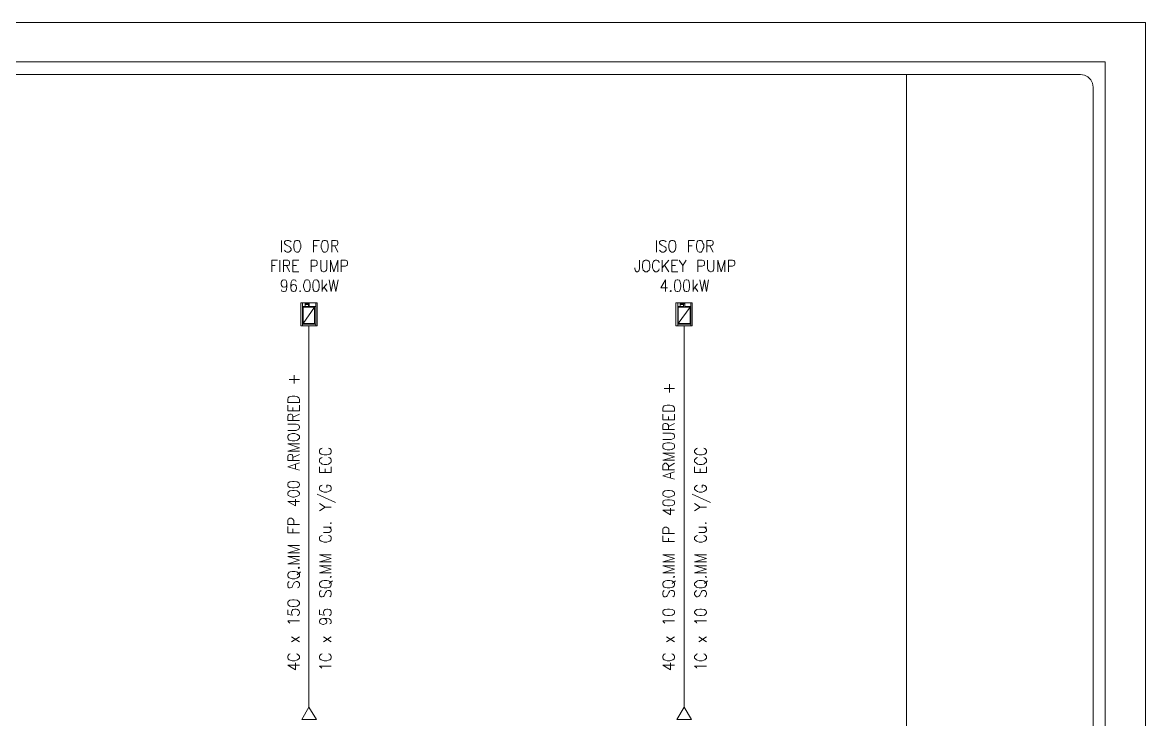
# Model space of a CAD drawing. Header units: inches. Extents: x 0.2 to 10.8, y 0.5 to 8.
# Drawn here: x 5.847 to 10.778, y 4.923 to 7.983 of the extents above; entities that cross this region are included whole.
import ezdxf

# ---------------------------------------------------------------- set-up
doc = ezdxf.new("R2010")
doc.units = ezdxf.units.IN
doc.header["$MEASUREMENT"] = 0
doc.layers.add('PDF_Geometry', color=7, linetype='Continuous')

msp = doc.modelspace()

# ---------------------------------------------------------------- linework, layer by layer
at = {"layer": 'PDF_Geometry', "lineweight": 13}
for points in [[(0.22, 7.9833), (10.7783, 7.9833), (10.7783, 0.5183), (0.22, 0.5183), (0.22, 7.9833)], [(0.3967, 0.6917), (0.3967, 7.81), (10.6017, 7.81), (10.6017, 0.6917), (0.3967, 0.6917)], [(0.5067, 7.755), (10.4933, 7.755)], [(9.7283, 7.755), (9.7283, 0.7467)], [(10.5483, 7.7), (10.545, 7.7167), (10.5383, 7.7317), (10.525, 7.745), (10.51, 7.7517), (10.4933, 7.755)], [(10.5483, 7.7), (10.5483, 0.8017)], [(6.985, 7.0267), (6.985, 6.975)], [(7.0267, 7.02), (7.0217, 7.025), (7.0167, 7.0267), (7.0083, 7.0267), (7.0017, 7.025), (6.9983, 7.02), (6.9983, 7.015), (7, 7.01), (7.0017, 7.0083), (7.0067, 7.005), (7.0183, 7), (7.0217, 6.9983), (7.0233, 6.995), (7.0267, 6.99), (7.0267, 6.9833), (7.0217, 6.9783), (7.0167, 6.975), (7.0083, 6.975), (7.0017, 6.9783), (6.9983, 6.9833)], [(7.05, 7.0267), (7.045, 7.025), (7.0417, 7.02), (7.04, 7.015), (7.0383, 7.0083), (7.0383, 6.995), (7.04, 6.9883), (7.0417, 6.9833), (7.045, 6.9783), (7.05, 6.975), (7.0583, 6.975), (7.0617, 6.9783), (7.065, 6.9833), (7.0667, 6.9883), (7.07, 6.995), (7.07, 7.0083), (7.0667, 7.015), (7.065, 7.02), (7.0617, 7.025), (7.0583, 7.0267), (7.05, 7.0267)], [(7.125, 6.975), (7.125, 7.0267), (7.1517, 7.0267)], [(7.125, 7.0033), (7.1417, 7.0033)], [(7.17, 7.0267), (7.1667, 7.025), (7.1633, 7.02), (7.1617, 7.015), (7.1583, 7.0083), (7.1583, 6.995), (7.1617, 6.9883), (7.1633, 6.9833), (7.1667, 6.9783), (7.17, 6.975), (7.1783, 6.975), (7.1833, 6.9783), (7.1867, 6.9833), (7.1883, 6.9883), (7.19, 6.995), (7.19, 7.0083), (7.1883, 7.015), (7.1867, 7.02), (7.1833, 7.025), (7.1783, 7.0267), (7.17, 7.0267)], [(7.205, 6.975), (7.205, 7.0267), (7.2217, 7.0267), (7.2283, 7.025), (7.23, 7.0233), (7.2317, 7.0183), (7.2317, 7.0133), (7.23, 7.0083), (7.2283, 7.005), (7.2217, 7.0033), (7.205, 7.0033)], [(7.2183, 7.0033), (7.2317, 6.975)], [(8.6317, 7.0267), (8.6317, 6.975)], [(8.6733, 7.02), (8.6683, 7.025), (8.6633, 7.0267), (8.655, 7.0267), (8.65, 7.025), (8.645, 7.02), (8.645, 7.015), (8.6467, 7.01), (8.65, 7.0083), (8.6533, 7.005), (8.665, 7), (8.6683, 6.9983), (8.6717, 6.995), (8.6733, 6.99), (8.6733, 6.9833), (8.6683, 6.9783), (8.6633, 6.975), (8.655, 6.975), (8.65, 6.9783), (8.645, 6.9833)], [(8.6967, 7.0267), (8.6933, 7.025), (8.6883, 7.02), (8.6867, 7.015), (8.685, 7.0083), (8.685, 6.995), (8.6867, 6.9883), (8.6883, 6.9833), (8.6933, 6.9783), (8.6967, 6.975), (8.705, 6.975), (8.7083, 6.9783), (8.7133, 6.9833), (8.715, 6.9883), (8.7167, 6.995), (8.7167, 7.0083), (8.715, 7.015), (8.7133, 7.02), (8.7083, 7.025), (8.705, 7.0267), (8.6967, 7.0267)], [(8.7717, 6.975), (8.7717, 7.0267), (8.7983, 7.0267)], [(8.7717, 7.0033), (8.7883, 7.0033)], [(8.8183, 7.0267), (8.8133, 7.025), (8.81, 7.02), (8.8083, 7.015), (8.8067, 7.0083), (8.8067, 6.995), (8.8083, 6.9883), (8.81, 6.9833), (8.8133, 6.9783), (8.8183, 6.975), (8.8267, 6.975), (8.83, 6.9783), (8.8333, 6.9833), (8.835, 6.9883), (8.8383, 6.995), (8.8383, 7.0083), (8.835, 7.015), (8.8333, 7.02), (8.83, 7.025), (8.8267, 7.0267), (8.8183, 7.0267)], [(8.8517, 6.975), (8.8517, 7.0267), (8.87, 7.0267), (8.875, 7.025), (8.8783, 7.0233), (8.88, 7.0183), (8.88, 7.0133), (8.8783, 7.0083), (8.875, 7.005), (8.87, 7.0033), (8.8517, 7.0033)], [(8.865, 7.0033), (8.88, 6.975)], [(6.9417, 6.8883), (6.9417, 6.94), (6.9667, 6.94)], [(6.9417, 6.9167), (6.9567, 6.9167)], [(6.9767, 6.94), (6.9767, 6.8883)], [(6.9933, 6.8883), (6.9933, 6.94), (7.0117, 6.94), (7.0167, 6.9383), (7.0183, 6.935), (7.02, 6.9317), (7.02, 6.925), (7.0183, 6.92), (7.0167, 6.9183), (7.0117, 6.9167), (6.9933, 6.9167)], [(7.0067, 6.9167), (7.02, 6.8883)], [(7.035, 6.8883), (7.035, 6.94), (7.06, 6.94)], [(7.035, 6.9167), (7.05, 6.9167)], [(7.115, 6.8883), (7.115, 6.94), (7.1317, 6.94), (7.1383, 6.9383), (7.14, 6.935), (7.1417, 6.9317), (7.1417, 6.9233), (7.14, 6.9183), (7.1383, 6.9167), (7.1317, 6.9133), (7.115, 6.9133)], [(7.1567, 6.94), (7.1567, 6.9033), (7.1583, 6.8967), (7.1617, 6.8917), (7.1683, 6.8883), (7.1717, 6.8883), (7.1783, 6.8917), (7.1817, 6.8967), (7.1833, 6.9033), (7.1833, 6.94)], [(7.2, 6.8883), (7.2, 6.94), (7.215, 6.8883), (7.2317, 6.94), (7.2317, 6.8883)], [(7.2467, 6.8883), (7.2467, 6.94), (7.265, 6.94), (7.2717, 6.9383), (7.2733, 6.935), (7.275, 6.9317), (7.275, 6.9233), (7.2733, 6.9183), (7.2717, 6.9167), (7.265, 6.9133), (7.2467, 6.9133)], [(8.5567, 6.94), (8.5567, 6.9017), (8.5533, 6.8933), (8.5517, 6.8917), (8.5483, 6.8883), (8.5433, 6.8883), (8.54, 6.8917), (8.5383, 6.8933), (8.5367, 6.9017), (8.5367, 6.9067)], [(8.5817, 6.94), (8.5783, 6.9383), (8.5733, 6.9333), (8.5717, 6.9283), (8.57, 6.92), (8.57, 6.9083), (8.5717, 6.9017), (8.5733, 6.8967), (8.5783, 6.8917), (8.5817, 6.8883), (8.59, 6.8883), (8.5933, 6.8917), (8.5983, 6.8967), (8.6, 6.9017), (8.6017, 6.9083), (8.6017, 6.92), (8.6, 6.9283), (8.5983, 6.9333), (8.5933, 6.9383), (8.59, 6.94), (8.5817, 6.94)], [(8.6433, 6.9283), (8.6417, 6.9333), (8.6367, 6.9383), (8.6333, 6.94), (8.625, 6.94), (8.6217, 6.9383), (8.6183, 6.9333), (8.615, 6.9283), (8.6133, 6.92), (8.6133, 6.9083), (8.615, 6.9017), (8.6183, 6.8967), (8.6217, 6.8917), (8.625, 6.8883), (8.6333, 6.8883), (8.6367, 6.8917), (8.6417, 6.8967), (8.6433, 6.9017)], [(8.6567, 6.94), (8.6567, 6.8883)], [(8.685, 6.94), (8.6567, 6.9067)], [(8.6667, 6.9183), (8.685, 6.8883)], [(8.6983, 6.8883), (8.6983, 6.94), (8.725, 6.94)], [(8.6983, 6.9167), (8.715, 6.9167)], [(8.73, 6.94), (8.7467, 6.9167), (8.7467, 6.8883)], [(8.7617, 6.94), (8.7467, 6.9167)], [(8.8133, 6.8883), (8.8133, 6.94), (8.8317, 6.94), (8.8383, 6.9383), (8.84, 6.935), (8.8417, 6.9317), (8.8417, 6.9233), (8.84, 6.9183), (8.8383, 6.9167), (8.8317, 6.9133), (8.8133, 6.9133)], [(8.855, 6.94), (8.855, 6.9033), (8.8583, 6.8967), (8.8617, 6.8917), (8.8683, 6.8883), (8.8717, 6.8883), (8.8783, 6.8917), (8.8817, 6.8967), (8.8833, 6.9033), (8.8833, 6.94)], [(8.9, 6.8883), (8.9, 6.94), (8.915, 6.8883), (8.9317, 6.94), (8.9317, 6.8883)], [(8.9467, 6.8883), (8.9467, 6.94), (8.965, 6.94), (8.97, 6.9383), (8.9733, 6.935), (8.975, 6.9317), (8.975, 6.9233), (8.9733, 6.9183), (8.97, 6.9167), (8.965, 6.9133), (8.9467, 6.9133)], [(7.035, 6.8883), (7.06, 6.8883)], [(8.6983, 6.8883), (8.725, 6.8883)], [(7.0083, 6.8367), (7.0067, 6.8283), (7.0033, 6.8233), (6.9967, 6.8217), (6.995, 6.8217), (6.9883, 6.8233), (6.985, 6.8283), (6.9833, 6.8367), (6.9833, 6.8383), (6.985, 6.8467), (6.9883, 6.8517), (6.995, 6.8533), (6.9967, 6.8533), (7.0033, 6.8517), (7.0067, 6.8467), (7.0083, 6.8367), (7.0083, 6.8233), (7.0067, 6.8117), (7.0033, 6.8033), (6.9967, 6.8017), (6.9933, 6.8017), (6.9867, 6.8033), (6.985, 6.81)], [(7.0483, 6.8467), (7.0467, 6.8517), (7.04, 6.8533), (7.0367, 6.8533), (7.0317, 6.8517), (7.0267, 6.8433), (7.025, 6.8317), (7.025, 6.8183), (7.0267, 6.81), (7.0317, 6.8033), (7.0367, 6.8017), (7.0383, 6.8017), (7.045, 6.8033), (7.0483, 6.81), (7.05, 6.8167), (7.05, 6.8183), (7.0483, 6.8267), (7.045, 6.8317), (7.0383, 6.8333), (7.0367, 6.8333), (7.0317, 6.8317), (7.0267, 6.8267), (7.025, 6.8183)], [(7.0667, 6.8067), (7.065, 6.8033), (7.0667, 6.8017), (7.0683, 6.8033), (7.0667, 6.8067)], [(7.095, 6.8533), (7.0883, 6.8517), (7.085, 6.8433), (7.0817, 6.8317), (7.0817, 6.8233), (7.085, 6.8117), (7.0883, 6.8033), (7.095, 6.8017), (7.0983, 6.8017), (7.105, 6.8033), (7.1083, 6.8117), (7.11, 6.8233), (7.11, 6.8317), (7.1083, 6.8433), (7.105, 6.8517), (7.0983, 6.8533), (7.095, 6.8533)], [(7.135, 6.8533), (7.1283, 6.8517), (7.1233, 6.8433), (7.1217, 6.8317), (7.1217, 6.8233), (7.1233, 6.8117), (7.1283, 6.8033), (7.135, 6.8017), (7.1383, 6.8017), (7.1433, 6.8033), (7.1483, 6.8117), (7.15, 6.8233), (7.15, 6.8317), (7.1483, 6.8433), (7.1433, 6.8517), (7.1383, 6.8533), (7.135, 6.8533)], [(7.1633, 6.8533), (7.1633, 6.8017)], [(7.1833, 6.8367), (7.1633, 6.8117)], [(7.1717, 6.8217), (7.185, 6.8017)], [(7.1933, 6.8533), (7.2033, 6.8017), (7.2133, 6.8533), (7.2233, 6.8017), (7.2333, 6.8533)], [(8.67, 6.8017), (8.67, 6.8533), (8.65, 6.8183), (8.68, 6.8183)], [(8.6933, 6.8067), (8.6917, 6.8033), (8.6933, 6.8017), (8.6967, 6.8033), (8.6933, 6.8067)], [(8.7217, 6.8533), (8.715, 6.8517), (8.7117, 6.8433), (8.71, 6.8317), (8.71, 6.8233), (8.7117, 6.8117), (8.715, 6.8033), (8.7217, 6.8017), (8.725, 6.8017), (8.7317, 6.8033), (8.735, 6.8117), (8.7383, 6.8233), (8.7383, 6.8317), (8.735, 6.8433), (8.7317, 6.8517), (8.725, 6.8533), (8.7217, 6.8533)], [(8.7617, 6.8533), (8.755, 6.8517), (8.7517, 6.8433), (8.75, 6.8317), (8.75, 6.8233), (8.7517, 6.8117), (8.755, 6.8033), (8.7617, 6.8017), (8.765, 6.8017), (8.7717, 6.8033), (8.775, 6.8117), (8.7767, 6.8233), (8.7767, 6.8317), (8.775, 6.8433), (8.7717, 6.8517), (8.765, 6.8533), (8.7617, 6.8533)], [(8.7917, 6.8533), (8.7917, 6.8017)], [(8.8117, 6.8367), (8.7917, 6.8117)], [(8.8, 6.8217), (8.8133, 6.8017)], [(8.8217, 6.8533), (8.8317, 6.8017), (8.8417, 6.8533), (8.85, 6.8017), (8.86, 6.8533)], [(7.0767, 6.7533), (7.0767, 6.6517), (7.07, 6.6517), (7.07, 6.7533), (7.0767, 6.7533)], [(7.1417, 6.7533), (7.07, 6.7533), (7.07, 6.6517), (7.1417, 6.6517), (7.1417, 6.7533)], [(7.0883, 6.7533), (7.0883, 6.7367), (7.0767, 6.7367), (7.0767, 6.7533), (7.0883, 6.7533)], [(7.1033, 6.7367), (7.1033, 6.745), (7.0883, 6.745), (7.0883, 6.7483), (7.1067, 6.7483), (7.1067, 6.7367), (7.135, 6.7367), (7.135, 6.6583), (7.0767, 6.6583), (7.0767, 6.7367), (7.1033, 6.7367)], [(7.13, 6.6617), (7.13, 6.7333), (7.08, 6.6617), (7.13, 6.6617)], [(7.08, 6.6617), (7.13, 6.6617), (7.13, 6.7333), (7.08, 6.6617)], [(7.13, 6.6617), (7.08, 6.6617), (7.08, 6.7333)], [(7.13, 6.7333), (7.08, 6.7333), (7.08, 6.6617)], [(7.1067, 6.7533), (7.1067, 6.7483), (7.0883, 6.7483), (7.0883, 6.7533), (7.1067, 6.7533)], [(7.1033, 6.745), (7.1033, 6.7367), (7.0883, 6.7367), (7.0883, 6.745), (7.1033, 6.745)], [(7.135, 6.7533), (7.135, 6.7367), (7.1067, 6.7367), (7.1067, 6.7533), (7.135, 6.7533)], [(7.1417, 6.7533), (7.1417, 6.6517), (7.135, 6.6517), (7.135, 6.7533), (7.1417, 6.7533)], [(8.725, 6.7533), (8.725, 6.6517), (8.7167, 6.6517), (8.7167, 6.7533), (8.725, 6.7533)], [(8.7883, 6.7533), (8.7167, 6.7533), (8.7167, 6.6517), (8.7883, 6.6517), (8.7883, 6.7533)], [(8.735, 6.7533), (8.735, 6.7367), (8.725, 6.7367), (8.725, 6.7533), (8.735, 6.7533)], [(8.75, 6.7367), (8.75, 6.745), (8.735, 6.745), (8.735, 6.7483), (8.755, 6.7483), (8.755, 6.7367), (8.7817, 6.7367), (8.7817, 6.6583), (8.725, 6.6583), (8.725, 6.7367), (8.75, 6.7367)], [(8.7783, 6.6617), (8.7783, 6.7333), (8.7267, 6.6617), (8.7783, 6.6617)], [(8.7267, 6.6617), (8.7783, 6.6617), (8.7783, 6.7333), (8.7267, 6.6617)], [(8.7783, 6.6617), (8.7267, 6.6617), (8.7267, 6.7333)], [(8.7783, 6.7333), (8.7267, 6.7333), (8.7267, 6.6617)], [(8.755, 6.7533), (8.755, 6.7483), (8.735, 6.7483), (8.735, 6.7533), (8.755, 6.7533)], [(8.75, 6.745), (8.75, 6.7367), (8.735, 6.7367), (8.735, 6.745), (8.75, 6.745)], [(8.7817, 6.7533), (8.7817, 6.7367), (8.755, 6.7367), (8.755, 6.7533), (8.7817, 6.7533)], [(8.7883, 6.7533), (8.7883, 6.6517), (8.7817, 6.6517), (8.7817, 6.7533), (8.7883, 6.7533)], [(7.135, 6.6583), (7.135, 6.6517), (7.0767, 6.6517), (7.0767, 6.6583), (7.135, 6.6583)], [(8.7817, 6.6583), (8.7817, 6.6517), (8.725, 6.6517), (8.725, 6.6583), (8.7817, 6.6583)], [(7.0183, 6.4167), (7.0633, 6.4167)], [(7.04, 6.3983), (7.04, 6.435)], [(8.665, 6.3767), (8.71, 6.3767)], [(8.6883, 6.3583), (8.6883, 6.395)], [(7.0633, 6.315), (7.0117, 6.315), (7.0117, 6.33), (7.0133, 6.335), (7.0183, 6.34), (7.0233, 6.3417), (7.0317, 6.3433), (7.0433, 6.3433), (7.05, 6.3417), (7.055, 6.34), (7.06, 6.335), (7.0633, 6.33), (7.0633, 6.315)], [(7.0633, 6.2783), (7.0117, 6.2783), (7.0117, 6.3033)], [(7.0633, 6.2367), (7.0117, 6.2367), (7.0117, 6.2533), (7.0133, 6.26), (7.0167, 6.2617), (7.0217, 6.2633), (7.0267, 6.2633), (7.0317, 6.2617), (7.0333, 6.26), (7.035, 6.2533), (7.035, 6.2367)], [(7.035, 6.2783), (7.035, 6.2933)], [(7.035, 6.25), (7.0633, 6.2633)], [(7.0633, 6.2783), (7.0633, 6.3033)], [(8.71, 6.2767), (8.6583, 6.2767), (8.6583, 6.29), (8.66, 6.295), (8.665, 6.3), (8.67, 6.3017), (8.6783, 6.3033), (8.69, 6.3033), (8.6983, 6.3017), (8.7033, 6.3), (8.7083, 6.295), (8.71, 6.29), (8.71, 6.2767)], [(8.71, 6.2383), (8.6583, 6.2383), (8.6583, 6.2633)], [(8.71, 6.2383), (8.71, 6.2633)], [(7.0117, 6.1917), (7.0483, 6.1917), (7.055, 6.195), (7.06, 6.1983), (7.0633, 6.205), (7.0633, 6.2083), (7.06, 6.215), (7.055, 6.2183), (7.0483, 6.22), (7.0117, 6.22)], [(8.71, 6.1967), (8.6583, 6.1967), (8.6583, 6.215), (8.66, 6.22), (8.6633, 6.2217), (8.6683, 6.2233), (8.6733, 6.2233), (8.6783, 6.2217), (8.68, 6.22), (8.6833, 6.215), (8.6833, 6.1967)], [(8.6833, 6.2383), (8.6833, 6.2533)], [(8.6833, 6.21), (8.71, 6.2233)], [(7.0117, 6.1583), (7.0133, 6.155), (7.0183, 6.15), (7.0233, 6.1483), (7.0317, 6.1467), (7.0433, 6.1467), (7.05, 6.1483), (7.055, 6.15), (7.06, 6.155), (7.0633, 6.1583), (7.0633, 6.1667), (7.06, 6.17), (7.055, 6.175), (7.05, 6.1767), (7.0433, 6.1783), (7.0317, 6.1783), (7.0233, 6.1767), (7.0183, 6.175), (7.0133, 6.17), (7.0117, 6.1667), (7.0117, 6.1583)], [(8.6583, 6.1533), (8.695, 6.1533), (8.7033, 6.155), (8.7083, 6.1583), (8.71, 6.165), (8.71, 6.1683), (8.7083, 6.175), (8.7033, 6.1783), (8.695, 6.18), (8.6583, 6.18)], [(7.0633, 6.1017), (7.0117, 6.1017), (7.0633, 6.1167), (7.0117, 6.1333), (7.0633, 6.1333)], [(7.1633, 6.115), (7.1583, 6.1133), (7.1533, 6.1083), (7.1517, 6.105), (7.1517, 6.0967), (7.1533, 6.0933), (7.1583, 6.0883), (7.1633, 6.0867), (7.1717, 6.085), (7.1833, 6.085), (7.1917, 6.0867), (7.1967, 6.0883), (7.2017, 6.0933), (7.2033, 6.0967), (7.2033, 6.105), (7.2017, 6.1083), (7.1967, 6.1133), (7.1917, 6.115)], [(8.6583, 6.1183), (8.66, 6.115), (8.665, 6.1117), (8.67, 6.1083), (8.6783, 6.1067), (8.69, 6.1067), (8.6983, 6.1083), (8.7033, 6.1117), (8.7083, 6.115), (8.71, 6.1183), (8.71, 6.1267), (8.7083, 6.1317), (8.7033, 6.135), (8.6983, 6.1367), (8.69, 6.1383), (8.6783, 6.1383), (8.67, 6.1367), (8.665, 6.135), (8.66, 6.1317), (8.6583, 6.1267), (8.6583, 6.1183)], [(8.8117, 6.115), (8.8067, 6.1133), (8.8017, 6.1083), (8.7983, 6.105), (8.7983, 6.0967), (8.8017, 6.0933), (8.8067, 6.0883), (8.8117, 6.0867), (8.8183, 6.085), (8.8317, 6.085), (8.8383, 6.0867), (8.8433, 6.0883), (8.8483, 6.0933), (8.85, 6.0967), (8.85, 6.105), (8.8483, 6.1083), (8.8433, 6.1133), (8.8383, 6.115)], [(7.0633, 6.06), (7.0117, 6.06), (7.0117, 6.0767), (7.0133, 6.0833), (7.0167, 6.085), (7.0217, 6.0867), (7.0267, 6.0867), (7.0317, 6.085), (7.0333, 6.0833), (7.035, 6.0767), (7.035, 6.06)], [(7.035, 6.0733), (7.0633, 6.0867)], [(7.1633, 6.0733), (7.1583, 6.0717), (7.1533, 6.0683), (7.1517, 6.0633), (7.1517, 6.055), (7.1533, 6.0517), (7.1583, 6.0483), (7.1633, 6.045), (7.1717, 6.0433), (7.1833, 6.0433), (7.1917, 6.045), (7.1967, 6.0483), (7.2017, 6.0517), (7.2033, 6.055), (7.2033, 6.0633), (7.2017, 6.0683), (7.1967, 6.0717), (7.1917, 6.0733)], [(8.71, 6.0617), (8.6583, 6.0617), (8.71, 6.0767), (8.6583, 6.0933), (8.71, 6.0933)], [(8.8117, 6.0733), (8.8067, 6.0717), (8.8017, 6.0683), (8.7983, 6.0633), (8.7983, 6.055), (8.8017, 6.0517), (8.8067, 6.0483), (8.8117, 6.045), (8.8183, 6.0433), (8.8317, 6.0433), (8.8383, 6.045), (8.8433, 6.0483), (8.8483, 6.0517), (8.85, 6.055), (8.85, 6.0633), (8.8483, 6.0683), (8.8433, 6.0717), (8.8383, 6.0733)], [(7.0633, 6.0183), (7.0117, 6.0333), (7.0633, 6.05)], [(7.0467, 6.0233), (7.0467, 6.0433)], [(7.2033, 6.0083), (7.1517, 6.0083), (7.1517, 6.0333)], [(7.1767, 6.0083), (7.1767, 6.0233)], [(7.2033, 6.0083), (7.2033, 6.0333)], [(8.71, 6.02), (8.6583, 6.02), (8.6583, 6.0383), (8.66, 6.0433), (8.6633, 6.045), (8.6683, 6.0483), (8.6733, 6.0483), (8.6783, 6.045), (8.68, 6.0433), (8.6833, 6.0383), (8.6833, 6.02)], [(8.6833, 6.0333), (8.71, 6.0483)], [(8.85, 6.0083), (8.7983, 6.0083), (8.7983, 6.0333)], [(8.8233, 6.0083), (8.8233, 6.0233)], [(8.85, 6.0083), (8.85, 6.0333)], [(7.0117, 5.9517), (7.0133, 5.9467), (7.0217, 5.9417), (7.0333, 5.94), (7.04, 5.94), (7.0533, 5.9417), (7.06, 5.9467), (7.0633, 5.9517), (7.0633, 5.9567), (7.06, 5.9617), (7.0533, 5.9667), (7.04, 5.9683), (7.0333, 5.9683), (7.0217, 5.9667), (7.0133, 5.9617), (7.0117, 5.9567), (7.0117, 5.9517)], [(8.71, 5.9783), (8.6583, 5.9933), (8.71, 6.01)], [(8.6933, 5.9833), (8.6933, 6.0033)], [(7.0117, 5.9133), (7.0133, 5.9067), (7.0217, 5.9033), (7.0333, 5.9), (7.04, 5.9), (7.0533, 5.9033), (7.06, 5.9067), (7.0633, 5.9133), (7.0633, 5.9167), (7.06, 5.9217), (7.0533, 5.9267), (7.04, 5.9283), (7.0333, 5.9283), (7.0217, 5.9267), (7.0133, 5.9217), (7.0117, 5.9167), (7.0117, 5.9133)], [(7.1633, 5.9517), (7.1583, 5.95), (7.1533, 5.9467), (7.1517, 5.9417), (7.1517, 5.935), (7.1533, 5.93), (7.1583, 5.9267), (7.1633, 5.925), (7.1717, 5.9217), (7.1833, 5.9217), (7.1917, 5.925), (7.1967, 5.9267), (7.2017, 5.93), (7.2033, 5.935), (7.2033, 5.9417), (7.2017, 5.9467), (7.1967, 5.95), (7.1917, 5.9517), (7.1833, 5.9517), (7.1833, 5.9417)], [(8.6583, 5.9133), (8.66, 5.9067), (8.6683, 5.9033), (8.68, 5.9), (8.6883, 5.9), (8.7, 5.9033), (8.7083, 5.9067), (8.71, 5.9133), (8.71, 5.9167), (8.7083, 5.9217), (8.7, 5.9267), (8.6883, 5.9283), (8.68, 5.9283), (8.6683, 5.9267), (8.66, 5.9217), (8.6583, 5.9167), (8.6583, 5.9133)], [(8.8117, 5.9517), (8.8067, 5.95), (8.8017, 5.9467), (8.7983, 5.9417), (8.7983, 5.935), (8.8017, 5.93), (8.8067, 5.9267), (8.8117, 5.925), (8.8183, 5.9217), (8.8317, 5.9217), (8.8383, 5.925), (8.8433, 5.9267), (8.8483, 5.93), (8.85, 5.935), (8.85, 5.9417), (8.8483, 5.9467), (8.8433, 5.95), (8.8383, 5.9517), (8.8317, 5.9517), (8.8317, 5.9417)], [(7.0633, 5.88), (7.0117, 5.88), (7.0467, 5.8617), (7.0467, 5.89)], [(7.1417, 5.9133), (7.2217, 5.8767)], [(7.1517, 5.8717), (7.1767, 5.855)], [(8.6583, 5.8733), (8.66, 5.8667), (8.6683, 5.8633), (8.68, 5.8617), (8.6883, 5.8617), (8.7, 5.8633), (8.7083, 5.8667), (8.71, 5.8733), (8.71, 5.8767), (8.7083, 5.8833), (8.7, 5.8867), (8.6883, 5.8883), (8.68, 5.8883), (8.6683, 5.8867), (8.66, 5.8833), (8.6583, 5.8767), (8.6583, 5.8733)], [(8.7883, 5.9133), (8.8683, 5.8767)], [(8.7983, 5.8717), (8.8233, 5.855)], [(7.1517, 5.84), (7.1767, 5.855), (7.2033, 5.855)], [(8.71, 5.8417), (8.6583, 5.8417), (8.6933, 5.8217), (8.6933, 5.8517)], [(8.7983, 5.84), (8.8233, 5.855), (8.85, 5.855)], [(7.0633, 5.78), (7.0117, 5.78), (7.0117, 5.7967), (7.0133, 5.8033), (7.0167, 5.805), (7.0217, 5.8067), (7.0283, 5.8067), (7.0333, 5.805), (7.035, 5.8033), (7.0383, 5.7967), (7.0383, 5.78)], [(7.0633, 5.7433), (7.0117, 5.7433), (7.0117, 5.77)], [(7.1983, 5.785), (7.2017, 5.7833), (7.2033, 5.785), (7.2017, 5.7867), (7.1983, 5.785)], [(8.8467, 5.785), (8.8483, 5.7833), (8.85, 5.785), (8.8483, 5.7867), (8.8467, 5.785)], [(7.035, 5.7433), (7.035, 5.76)], [(7.1633, 5.7317), (7.1583, 5.73), (7.1533, 5.7267), (7.1517, 5.7217), (7.1517, 5.7133), (7.1533, 5.71), (7.1583, 5.7067), (7.1633, 5.705), (7.1717, 5.7017), (7.1833, 5.7017), (7.1917, 5.705), (7.1967, 5.7067), (7.2017, 5.71), (7.2033, 5.7133), (7.2033, 5.7217), (7.2017, 5.7267), (7.1967, 5.73), (7.1917, 5.7317)], [(7.1683, 5.745), (7.1933, 5.745), (7.2017, 5.7483), (7.2033, 5.7517), (7.2033, 5.7583), (7.2017, 5.7617), (7.1933, 5.7683)], [(7.1683, 5.7683), (7.2033, 5.7683)], [(8.71, 5.74), (8.6583, 5.74), (8.6583, 5.7583), (8.66, 5.7633), (8.6633, 5.765), (8.6683, 5.7683), (8.675, 5.7683), (8.68, 5.765), (8.6833, 5.7633), (8.685, 5.7583), (8.685, 5.74)], [(8.71, 5.705), (8.6583, 5.705), (8.6583, 5.73)], [(8.8117, 5.7317), (8.8067, 5.73), (8.8017, 5.7267), (8.7983, 5.7217), (8.7983, 5.7133), (8.8017, 5.71), (8.8067, 5.7067), (8.8117, 5.705), (8.8183, 5.7017), (8.8317, 5.7017), (8.8383, 5.705), (8.8433, 5.7067), (8.8483, 5.71), (8.85, 5.7133), (8.85, 5.7217), (8.8483, 5.7267), (8.8433, 5.73), (8.8383, 5.7317)], [(8.8167, 5.745), (8.8417, 5.745), (8.8483, 5.7483), (8.85, 5.7517), (8.85, 5.7583), (8.8483, 5.7617), (8.8417, 5.7683)], [(8.8167, 5.7683), (8.85, 5.7683)], [(7.0633, 5.655), (7.0117, 5.655), (7.0633, 5.67), (7.0117, 5.6867), (7.0633, 5.6867)], [(8.6833, 5.705), (8.6833, 5.72)], [(7.0633, 5.6067), (7.0117, 5.6067), (7.0633, 5.6233), (7.0117, 5.6383), (7.0633, 5.6383)], [(7.2033, 5.615), (7.1517, 5.615), (7.2033, 5.63), (7.1517, 5.6467), (7.2033, 5.6467)], [(8.71, 5.615), (8.6583, 5.615), (8.71, 5.63), (8.6583, 5.6467), (8.71, 5.6467)], [(8.85, 5.615), (8.7983, 5.615), (8.85, 5.63), (8.7983, 5.6467), (8.85, 5.6467)], [(7.0117, 5.5533), (7.0133, 5.55), (7.0183, 5.545), (7.0233, 5.5433), (7.0317, 5.5417), (7.0433, 5.5417), (7.05, 5.5433), (7.055, 5.545), (7.06, 5.55), (7.0633, 5.5533), (7.0633, 5.5617), (7.06, 5.565), (7.055, 5.57), (7.05, 5.5717), (7.0433, 5.5733), (7.0317, 5.5733), (7.0233, 5.5717), (7.0183, 5.57), (7.0133, 5.565), (7.0117, 5.5617), (7.0117, 5.5533)], [(7.0583, 5.5883), (7.06, 5.5867), (7.0633, 5.5883), (7.06, 5.5917), (7.0583, 5.5883)], [(7.2033, 5.5667), (7.1517, 5.5667), (7.2033, 5.5833), (7.1517, 5.5983), (7.2033, 5.5983)], [(8.71, 5.5667), (8.6583, 5.5667), (8.71, 5.5833), (8.6583, 5.5983), (8.71, 5.5983)], [(8.85, 5.5667), (8.7983, 5.5667), (8.85, 5.5833), (8.7983, 5.5983), (8.85, 5.5983)], [(7.0183, 5.53), (7.0133, 5.525), (7.0117, 5.52), (7.0117, 5.5117), (7.0133, 5.505), (7.0183, 5.5017), (7.0233, 5.5017), (7.0283, 5.5033), (7.0317, 5.505), (7.0333, 5.51), (7.0383, 5.5217), (7.04, 5.525), (7.0433, 5.5267), (7.0483, 5.53), (7.055, 5.53), (7.06, 5.525), (7.0633, 5.52), (7.0633, 5.5117), (7.06, 5.505), (7.055, 5.5017)], [(7.0533, 5.5583), (7.0683, 5.5717)], [(7.1517, 5.5133), (7.1533, 5.51), (7.1583, 5.505), (7.1633, 5.5033), (7.1717, 5.5017), (7.1833, 5.5017), (7.1917, 5.5033), (7.1967, 5.505), (7.2017, 5.51), (7.2033, 5.5133), (7.2033, 5.5217), (7.2017, 5.525), (7.1967, 5.53), (7.1917, 5.5317), (7.1833, 5.5333), (7.1717, 5.5333), (7.1633, 5.5317), (7.1583, 5.53), (7.1533, 5.525), (7.1517, 5.5217), (7.1517, 5.5133)], [(7.1933, 5.52), (7.2083, 5.5317)], [(7.1983, 5.55), (7.2017, 5.5467), (7.2033, 5.55), (7.2017, 5.5517), (7.1983, 5.55)], [(8.6583, 5.5133), (8.66, 5.51), (8.665, 5.505), (8.67, 5.5033), (8.6783, 5.5017), (8.69, 5.5017), (8.6983, 5.5033), (8.7033, 5.505), (8.7083, 5.51), (8.71, 5.5133), (8.71, 5.5217), (8.7083, 5.525), (8.7033, 5.53), (8.6983, 5.5317), (8.69, 5.5333), (8.6783, 5.5333), (8.67, 5.5317), (8.665, 5.53), (8.66, 5.525), (8.6583, 5.5217), (8.6583, 5.5133)], [(8.7, 5.52), (8.715, 5.5317)], [(8.705, 5.55), (8.7083, 5.5467), (8.71, 5.55), (8.7083, 5.5517), (8.705, 5.55)], [(8.7983, 5.5133), (8.8017, 5.51), (8.8067, 5.505), (8.8117, 5.5033), (8.8183, 5.5017), (8.8317, 5.5017), (8.8383, 5.5033), (8.8433, 5.505), (8.8483, 5.51), (8.85, 5.5133), (8.85, 5.5217), (8.8483, 5.525), (8.8433, 5.53), (8.8383, 5.5317), (8.8317, 5.5333), (8.8183, 5.5333), (8.8117, 5.5317), (8.8067, 5.53), (8.8017, 5.525), (8.7983, 5.5217), (8.7983, 5.5133)], [(8.8417, 5.52), (8.855, 5.5317)], [(8.8467, 5.55), (8.8483, 5.5467), (8.85, 5.55), (8.8483, 5.5517), (8.8467, 5.55)], [(7.1583, 5.49), (7.1533, 5.485), (7.1517, 5.48), (7.1517, 5.4717), (7.1533, 5.4667), (7.1583, 5.4617), (7.1633, 5.4617), (7.1683, 5.4633), (7.1717, 5.4667), (7.1733, 5.47), (7.1783, 5.4817), (7.1817, 5.485), (7.1833, 5.4883), (7.1883, 5.49), (7.1967, 5.49), (7.2017, 5.485), (7.2033, 5.48), (7.2033, 5.4717), (7.2017, 5.4667), (7.1967, 5.4617)], [(8.665, 5.49), (8.66, 5.485), (8.6583, 5.48), (8.6583, 5.4717), (8.66, 5.4667), (8.665, 5.4617), (8.67, 5.4617), (8.675, 5.4633), (8.6783, 5.4667), (8.68, 5.47), (8.685, 5.4817), (8.6883, 5.485), (8.69, 5.4883), (8.695, 5.49), (8.7033, 5.49), (8.7083, 5.485), (8.71, 5.48), (8.71, 5.4717), (8.7083, 5.4667), (8.7033, 5.4617)], [(8.8067, 5.49), (8.8017, 5.485), (8.7983, 5.48), (8.7983, 5.4717), (8.8017, 5.4667), (8.8067, 5.4617), (8.8117, 5.4617), (8.8167, 5.4633), (8.8183, 5.4667), (8.8217, 5.47), (8.8267, 5.4817), (8.8283, 5.485), (8.8317, 5.4883), (8.835, 5.49), (8.8433, 5.49), (8.8483, 5.485), (8.85, 5.48), (8.85, 5.4717), (8.8483, 5.4667), (8.8433, 5.4617)], [(7.0117, 5.4317), (7.0133, 5.4267), (7.0217, 5.4217), (7.0333, 5.42), (7.04, 5.42), (7.0533, 5.4217), (7.06, 5.4267), (7.0633, 5.4317), (7.0633, 5.4367), (7.06, 5.4417), (7.0533, 5.4467), (7.04, 5.4483), (7.0333, 5.4483), (7.0217, 5.4467), (7.0133, 5.4417), (7.0117, 5.4367), (7.0117, 5.4317)], [(7.0117, 5.405), (7.0117, 5.385), (7.0333, 5.3817), (7.0317, 5.385), (7.0283, 5.39), (7.0283, 5.3967), (7.0317, 5.4017), (7.035, 5.4067), (7.0433, 5.4083), (7.0483, 5.4083), (7.055, 5.4067), (7.06, 5.4017), (7.0633, 5.3967), (7.0633, 5.39), (7.06, 5.385), (7.0583, 5.3817), (7.0533, 5.38)], [(7.1517, 5.405), (7.1517, 5.385), (7.1733, 5.3817), (7.1717, 5.385), (7.1683, 5.39), (7.1683, 5.3967), (7.1717, 5.4017), (7.1767, 5.4067), (7.1833, 5.4083), (7.1883, 5.4083), (7.1967, 5.4067), (7.2017, 5.4017), (7.2033, 5.3967), (7.2033, 5.39), (7.2017, 5.385), (7.1983, 5.3817), (7.1933, 5.38)], [(8.6583, 5.3917), (8.66, 5.3867), (8.6683, 5.3817), (8.68, 5.38), (8.6883, 5.38), (8.7, 5.3817), (8.7083, 5.3867), (8.71, 5.3917), (8.71, 5.3967), (8.7083, 5.4017), (8.7, 5.4067), (8.6883, 5.4083), (8.68, 5.4083), (8.6683, 5.4067), (8.66, 5.4017), (8.6583, 5.3967), (8.6583, 5.3917)], [(8.7983, 5.3917), (8.8017, 5.3867), (8.8083, 5.3817), (8.8217, 5.38), (8.8283, 5.38), (8.8417, 5.3817), (8.8483, 5.3867), (8.85, 5.3917), (8.85, 5.3967), (8.8483, 5.4017), (8.8417, 5.4067), (8.8283, 5.4083), (8.8217, 5.4083), (8.8083, 5.4067), (8.8017, 5.4017), (8.7983, 5.3967), (8.7983, 5.3917)], [(7.0217, 5.3467), (7.0183, 5.35), (7.0117, 5.3567), (7.0633, 5.3567)], [(7.1683, 5.3667), (7.1767, 5.365), (7.1817, 5.36), (7.1833, 5.355), (7.1833, 5.3533), (7.1817, 5.3467), (7.1767, 5.3433), (7.1683, 5.34), (7.1667, 5.34), (7.1583, 5.3433), (7.1533, 5.3467), (7.1517, 5.3533), (7.1517, 5.355), (7.1533, 5.36), (7.1583, 5.365), (7.1683, 5.3667), (7.1817, 5.3667), (7.1933, 5.365), (7.2017, 5.36), (7.2033, 5.355), (7.2033, 5.35), (7.2017, 5.345), (7.1967, 5.3433)], [(8.6683, 5.3467), (8.665, 5.35), (8.6583, 5.3567), (8.71, 5.3567)], [(8.8083, 5.3467), (8.8067, 5.35), (8.7983, 5.3567), (8.85, 5.3567)], [(7.0283, 5.265), (7.0633, 5.2867)], [(7.0283, 5.2867), (7.0633, 5.265)], [(7.1683, 5.265), (7.2033, 5.2867)], [(7.1683, 5.2867), (7.2033, 5.265)], [(8.675, 5.265), (8.71, 5.2867)], [(8.675, 5.2867), (8.71, 5.265)], [(8.8167, 5.265), (8.85, 5.2867)], [(8.8167, 5.2867), (8.85, 5.265)], [(7.0233, 5.2117), (7.0183, 5.21), (7.0133, 5.205), (7.0117, 5.2017), (7.0117, 5.1933), (7.0133, 5.19), (7.0183, 5.185), (7.0233, 5.1833), (7.0317, 5.1817), (7.0433, 5.1817), (7.05, 5.1833), (7.055, 5.185), (7.06, 5.19), (7.0633, 5.1933), (7.0633, 5.2017), (7.06, 5.205), (7.055, 5.21), (7.05, 5.2117)], [(7.1633, 5.2117), (7.1583, 5.21), (7.1533, 5.205), (7.1517, 5.2017), (7.1517, 5.1933), (7.1533, 5.19), (7.1583, 5.185), (7.1633, 5.1833), (7.1717, 5.1817), (7.1833, 5.1817), (7.1917, 5.1833), (7.1967, 5.185), (7.2017, 5.19), (7.2033, 5.1933), (7.2033, 5.2017), (7.2017, 5.205), (7.1967, 5.21), (7.1917, 5.2117)], [(8.67, 5.2117), (8.665, 5.21), (8.66, 5.205), (8.6583, 5.2017), (8.6583, 5.1933), (8.66, 5.19), (8.665, 5.185), (8.67, 5.1833), (8.6783, 5.1817), (8.69, 5.1817), (8.6983, 5.1833), (8.7033, 5.185), (8.7083, 5.19), (8.71, 5.1933), (8.71, 5.2017), (8.7083, 5.205), (8.7033, 5.21), (8.6983, 5.2117)], [(8.8117, 5.2117), (8.8067, 5.21), (8.8017, 5.205), (8.7983, 5.2017), (8.7983, 5.1933), (8.8017, 5.19), (8.8067, 5.185), (8.8117, 5.1833), (8.8183, 5.1817), (8.8317, 5.1817), (8.8383, 5.1833), (8.8433, 5.185), (8.8483, 5.19), (8.85, 5.1933), (8.85, 5.2017), (8.8483, 5.205), (8.8433, 5.21), (8.8383, 5.2117)], [(7.0633, 5.1617), (7.0117, 5.1617), (7.0467, 5.1417), (7.0467, 5.1717)], [(7.1617, 5.1483), (7.1583, 5.1517), (7.1517, 5.1583), (7.2033, 5.1583)], [(8.71, 5.1617), (8.6583, 5.1617), (8.6933, 5.1417), (8.6933, 5.1717)], [(8.8083, 5.1483), (8.8067, 5.1517), (8.7983, 5.1583), (8.85, 5.1583)], [(7.105, 4.9783), (7.0733, 4.9233), (7.1383, 4.9233), (7.105, 4.9783)], [(8.7533, 4.9783), (8.72, 4.9233), (8.785, 4.9233), (8.7533, 4.9783)]]:
    msp.add_lwpolyline(points, dxfattribs=at)
at = {"layer": 'PDF_Geometry', "lineweight": 9}
for points in [[(7.105, 6.6517), (7.105, 4.9783)], [(8.7533, 6.6517), (8.7533, 4.9783)]]:
    msp.add_lwpolyline(points, dxfattribs=at)

doc.saveas('drawing.dxf')
